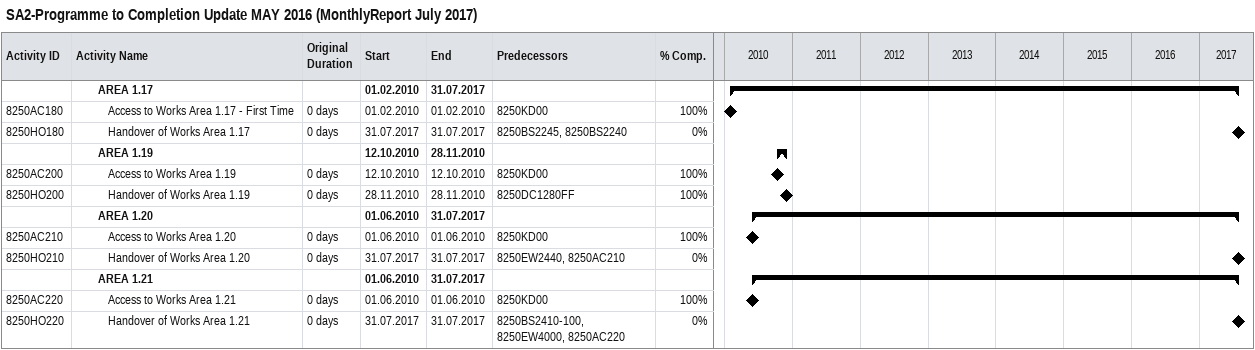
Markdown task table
SA2-Programme to Completion Update MAY 2016 (MonthlyReport July 2017)

| ID | Level | Task | Original duration | Start | Finish | Predecessors | % complete |
|---|---|---|---|---|---|---|---|
|  | 3 | **AREA 1.17** |  | 2010-02-01 | 2017-07-31 |  |  |
| 8250AC180 | 4 | Access to Works Area 1.17 - First Time | 0d | 2010-02-01 | 2010-02-01 | 8250KD00 | 100 |
| 8250HO180 | 4 | Handover of Works Area 1.17 | 0d | 2017-07-31 | 2017-07-31 | 8250BS2245, 8250BS2240 | 0 |
|  | 3 | **AREA 1.19** |  | 2010-10-12 | 2010-11-28 |  |  |
| 8250AC200 | 4 | Access to Works Area 1.19 | 0d | 2010-10-12 | 2010-10-12 | 8250KD00 | 100 |
| 8250HO200 | 4 | Handover of Works Area 1.19 | 0d | 2010-11-28 | 2010-11-28 | 8250DC1280FF | 100 |
|  | 3 | **AREA 1.20** |  | 2010-06-01 | 2017-07-31 |  |  |
| 8250AC210 | 4 | Access to Works Area 1.20 | 0d | 2010-06-01 | 2010-06-01 | 8250KD00 | 100 |
| 8250HO210 | 4 | Handover of Works Area 1.20 | 0d | 2017-07-31 | 2017-07-31 | 8250EW2440, 8250AC210 | 0 |
|  | 3 | **AREA 1.21** |  | 2010-06-01 | 2017-07-31 |  |  |
| 8250AC220 | 4 | Access to Works Area 1.21 | 0d | 2010-06-01 | 2010-06-01 | 8250KD00 | 100 |
| 8250HO220 | 4 | Handover of Works Area 1.21 | 0d | 2017-07-31 | 2017-07-31 | 8250BS2410-100, 8250EW4000, 8250AC220 | 0 |
